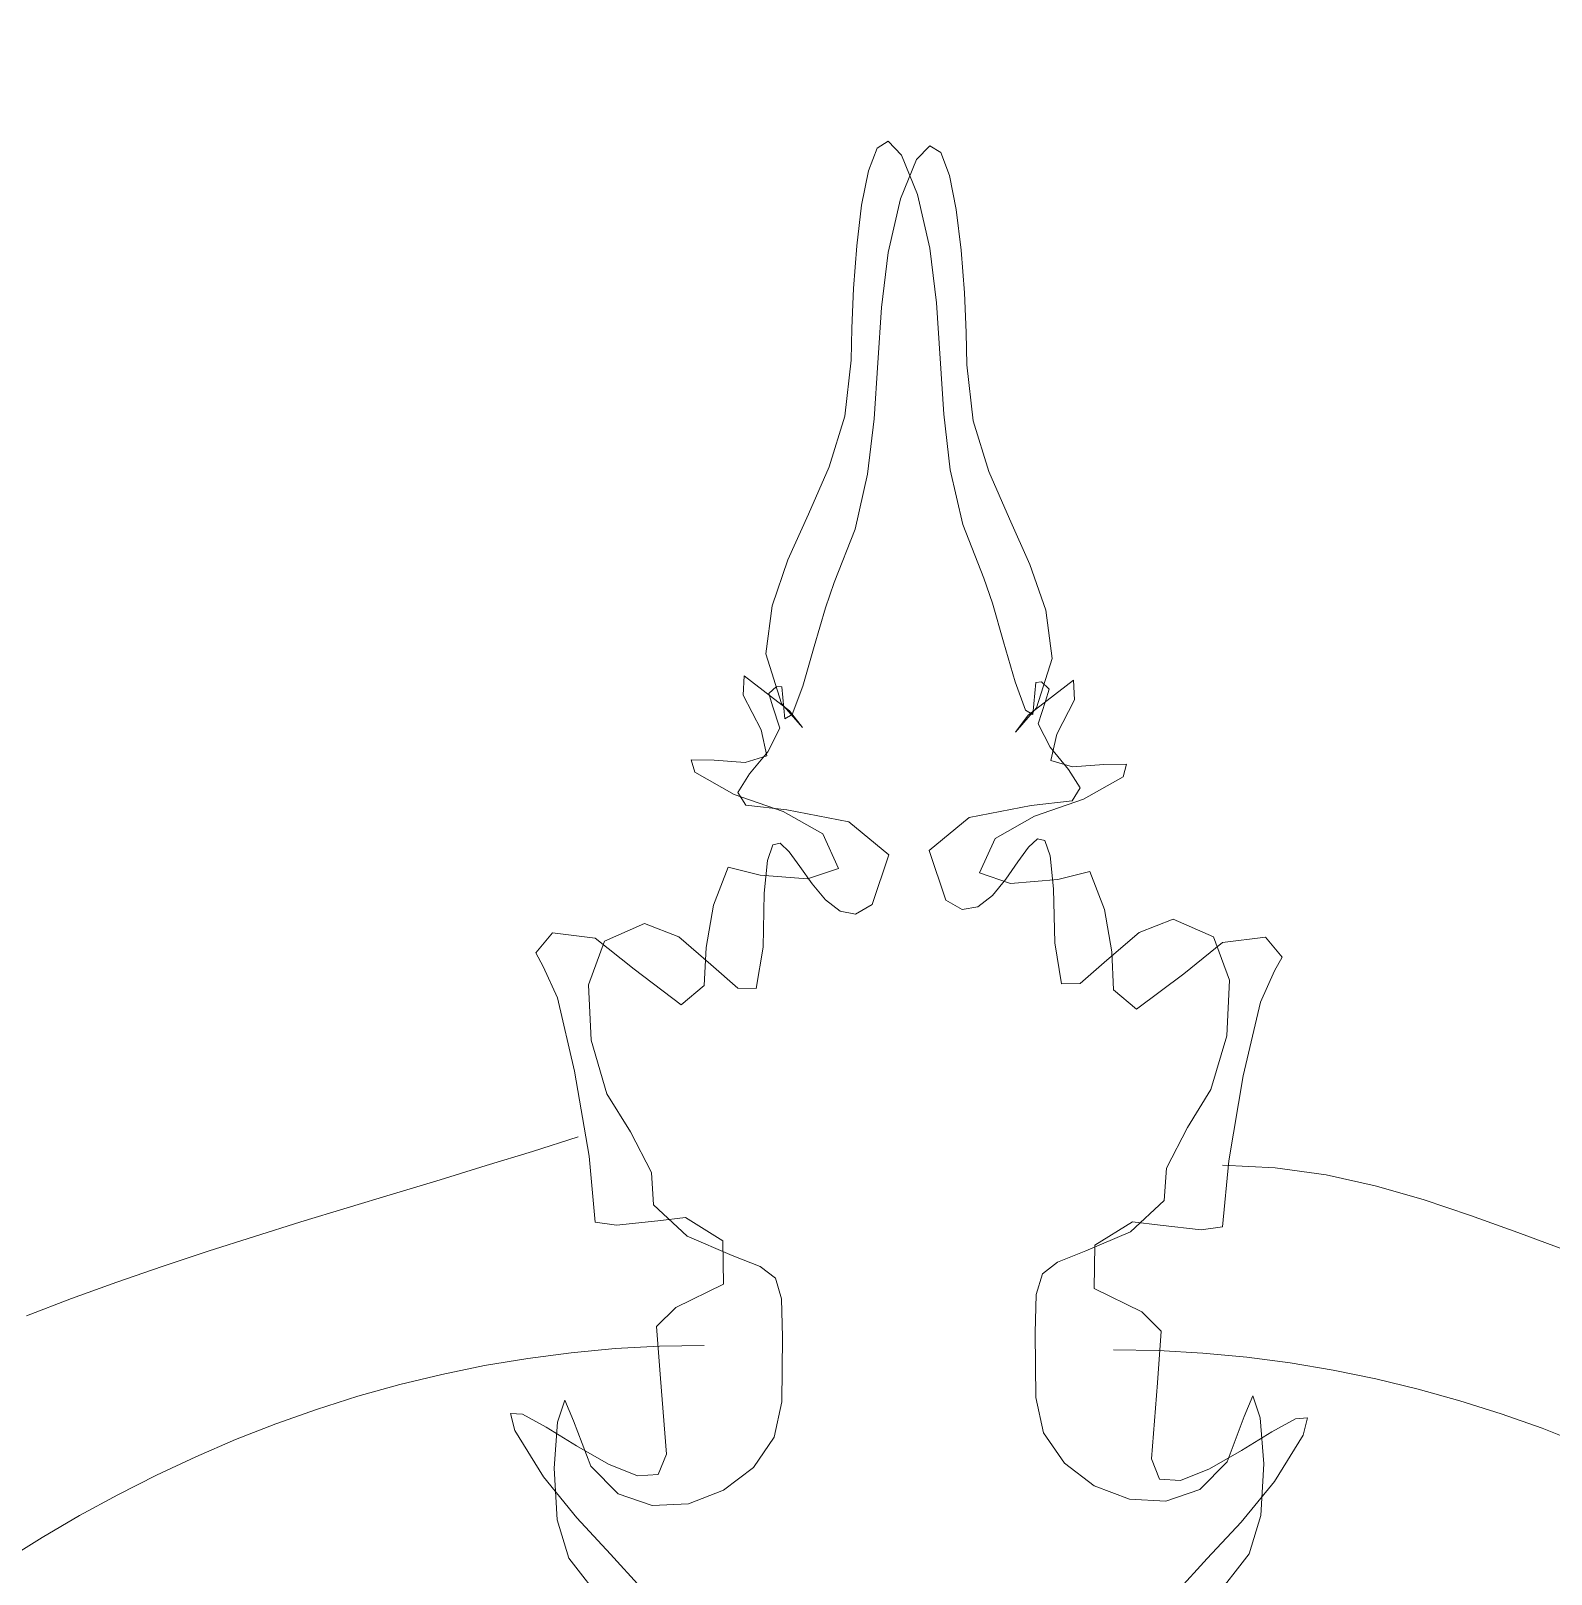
# Model space of a CAD drawing. Header units: centimetres. Extents: x -377343 to 693706, y 194584 to 813780.
# Drawn here: x 181922.4 to 181948.42, y 498855.51 to 498881.93 of the extents above; entities that cross this region are included whole.
import ezdxf

# ---------------------------------------------------------------- set-up
doc = ezdxf.new("R2010")
doc.units = ezdxf.units.CM
doc.layers.add('PIPA', color=11, linetype='Continuous')
doc.layers.add('TEXT', color=7, linetype='Continuous')

msp = doc.modelspace()

# ---------------------------------------------------------------- linework, layer by layer
at = {"layer": 'PIPA', "lineweight": 35, "extrusion": (0, 0.816497, 0.57735), "elevation": 193451.324}
msp.add_lwpolyline([(-421704.212, -325591.681), (-159560.265, -63447.734), (377343.333, -600351.331), (-158232.47, -1135927.133), (-693706.405, -600453.199), (-454216.825, -360963.619)], dxfattribs=at)
at = {"layer": 'TEXT', "color": 2, "linetype": 'Continuous', "lineweight": 13}
for p, q in [((181937.07, 498880.04), (181936.882, 498879.924)), ((181937.07, 498880.04), (181936.882, 498879.924)), ((181937.299, 498879.802), (181937.07, 498880.04)), ((181937.299, 498879.802), (181937.07, 498880.04)), ((181937.555, 498879.726), (181937.784, 498879.964)), ((181937.555, 498879.726), (181937.784, 498879.964)), ((181937.784, 498879.964), (181937.972, 498879.847)), ((181937.784, 498879.964), (181937.972, 498879.847)), ((181936.882, 498879.924), (181936.732, 498879.533)), ((181936.882, 498879.924), (181936.732, 498879.533)), ((181937.281, 498879.052), (181937.555, 498879.726)), ((181937.281, 498879.052), (181937.555, 498879.726)), ((181937.573, 498879.128), (181937.299, 498879.802)), ((181937.573, 498879.128), (181937.299, 498879.802)), ((181937.972, 498879.847), (181938.122, 498879.456)), ((181937.972, 498879.847), (181938.122, 498879.456)), ((181936.732, 498879.533), (181936.617, 498878.948)), ((181936.732, 498879.533), (181936.617, 498878.948)), ((181938.122, 498879.456), (181938.237, 498878.872)), ((181938.122, 498879.456), (181938.237, 498878.872)), ((181936.617, 498878.948), (181936.534, 498878.251)), ((181936.617, 498878.948), (181936.534, 498878.251)), ((181937.069, 498878.135), (181937.281, 498879.052)), ((181937.069, 498878.135), (181937.281, 498879.052)), ((181937.784, 498878.211), (181937.573, 498879.128)), ((181937.784, 498878.211), (181937.573, 498879.128)), ((181938.237, 498878.872), (181938.32, 498878.175)), ((181938.237, 498878.872), (181938.32, 498878.175)), ((181936.534, 498878.251), (181936.478, 498877.522)), ((181936.534, 498878.251), (181936.478, 498877.522)), ((181936.957, 498877.197), (181937.069, 498878.135)), ((181936.957, 498877.197), (181937.069, 498878.135)), ((181937.897, 498877.273), (181937.784, 498878.211)), ((181937.897, 498877.273), (181937.784, 498878.211)), ((181938.32, 498878.175), (181938.376, 498877.446)), ((181938.32, 498878.175), (181938.376, 498877.446)), ((181936.478, 498877.522), (181936.447, 498876.841)), ((181936.478, 498877.522), (181936.447, 498876.841)), ((181938.376, 498877.446), (181938.407, 498876.765)), ((181938.376, 498877.446), (181938.407, 498876.765)), ((181936.894, 498876.246), (181936.957, 498877.197)), ((181936.894, 498876.246), (181936.957, 498877.197)), ((181937.96, 498876.322), (181937.897, 498877.273)), ((181937.96, 498876.322), (181937.897, 498877.273)), ((181936.447, 498876.841), (181936.438, 498876.29)), ((181936.447, 498876.841), (181936.438, 498876.29)), ((181938.407, 498876.765), (181938.416, 498876.214)), ((181938.407, 498876.765), (181938.416, 498876.214)), ((181936.438, 498876.29), (181936.329, 498875.332)), ((181936.438, 498876.29), (181936.329, 498875.332)), ((181936.831, 498875.29), (181936.894, 498876.246)), ((181936.831, 498875.29), (181936.894, 498876.246)), ((181938.023, 498875.367), (181937.96, 498876.322)), ((181938.023, 498875.367), (181937.96, 498876.322)), ((181938.416, 498876.214), (181938.524, 498875.256)), ((181938.416, 498876.214), (181938.524, 498875.256)), ((181936.329, 498875.332), (181936.059, 498874.465)), ((181936.329, 498875.332), (181936.059, 498874.465)), ((181936.719, 498874.34), (181936.831, 498875.29)), ((181936.719, 498874.34), (181936.831, 498875.29)), ((181938.135, 498874.416), (181938.023, 498875.367)), ((181938.135, 498874.416), (181938.023, 498875.367)), ((181938.524, 498875.256), (181938.795, 498874.388)), ((181938.524, 498875.256), (181938.795, 498874.388)), ((181936.059, 498874.465), (181935.708, 498873.655)), ((181936.059, 498874.465), (181935.708, 498873.655)), ((181938.347, 498873.478), (181938.135, 498874.416)), ((181938.347, 498873.478), (181938.135, 498874.416)), ((181938.795, 498874.388), (181939.146, 498873.579)), ((181938.795, 498874.388), (181939.146, 498873.579)), ((181936.507, 498873.401), (181936.719, 498874.34)), ((181936.507, 498873.401), (181936.719, 498874.34)), ((181935.708, 498873.655), (181935.356, 498872.873)), ((181935.708, 498873.655), (181935.356, 498872.873)), ((181936.146, 498872.484), (181936.507, 498873.401)), ((181936.146, 498872.484), (181936.507, 498873.401)), ((181938.708, 498872.561), (181938.347, 498873.478)), ((181938.708, 498872.561), (181938.347, 498873.478)), ((181939.146, 498873.579), (181939.497, 498872.797)), ((181939.146, 498873.579), (181939.497, 498872.797)), ((181935.356, 498872.873), (181935.086, 498872.086)), ((181935.356, 498872.873), (181935.086, 498872.086)), ((181938.858, 498872.13), (181938.708, 498872.561)), ((181938.858, 498872.13), (181938.708, 498872.561)), ((181939.497, 498872.797), (181939.768, 498872.01)), ((181939.497, 498872.797), (181939.768, 498872.01)), ((181935.996, 498872.054), (181936.146, 498872.484)), ((181935.996, 498872.054), (181936.146, 498872.484)), ((181935.086, 498872.086), (181934.978, 498871.264)), ((181935.086, 498872.086), (181934.978, 498871.264)), ((181935.807, 498871.391), (181935.996, 498872.054)), ((181935.807, 498871.391), (181935.996, 498872.054)), ((181939.047, 498871.468), (181938.858, 498872.13)), ((181939.047, 498871.468), (181938.858, 498872.13)), ((181939.768, 498872.01), (181939.876, 498871.187)), ((181939.768, 498872.01), (181939.876, 498871.187)), ((181934.978, 498871.264), (181935.245, 498870.417)), ((181934.978, 498871.264), (181935.245, 498870.417)), ((181935.609, 498870.711), (181935.807, 498871.391)), ((181935.609, 498870.711), (181935.807, 498871.391)), ((181939.245, 498870.787), (181939.047, 498871.468)), ((181939.245, 498870.787), (181939.047, 498871.468)), ((181939.876, 498871.187), (181939.608, 498870.34)), ((181939.876, 498871.187), (181939.608, 498870.34)), ((181934.609, 498870.891), (181934.591, 498870.555)), ((181934.609, 498870.891), (181934.591, 498870.555)), ((181935.384, 498870.291), (181934.609, 498870.891)), ((181935.384, 498870.291), (181934.609, 498870.891)), ((181935.026, 498870.587), (181935.158, 498870.707)), ((181935.026, 498870.587), (181935.158, 498870.707)), ((181935.158, 498870.707), (181935.254, 498870.701)), ((181935.158, 498870.707), (181935.254, 498870.701)), ((181935.254, 498870.701), (181935.303, 498870.152)), ((181935.254, 498870.701), (181935.303, 498870.152)), ((181935.431, 498870.226), (181935.609, 498870.711)), ((181935.431, 498870.226), (181935.609, 498870.711)), ((181939.422, 498870.303), (181939.245, 498870.787)), ((181939.422, 498870.303), (181939.245, 498870.787)), ((181939.47, 498870.214), (181940.245, 498870.815)), ((181939.47, 498870.214), (181940.245, 498870.815)), ((181939.599, 498870.777), (181939.55, 498870.228)), ((181939.599, 498870.777), (181939.55, 498870.228)), ((181939.696, 498870.783), (181939.599, 498870.777)), ((181939.696, 498870.783), (181939.599, 498870.777)), ((181939.828, 498870.663), (181939.696, 498870.783)), ((181939.828, 498870.663), (181939.696, 498870.783)), ((181940.245, 498870.815), (181940.263, 498870.479)), ((181940.245, 498870.815), (181940.263, 498870.479)), ((181934.591, 498870.555), (181934.897, 498869.966)), ((181934.591, 498870.555), (181934.897, 498869.966)), ((181935.092, 498870.376), (181935.026, 498870.587)), ((181935.092, 498870.376), (181935.026, 498870.587)), ((181939.637, 498870.067), (181939.762, 498870.453)), ((181939.637, 498870.067), (181939.762, 498870.453)), ((181939.762, 498870.453), (181939.828, 498870.663)), ((181939.762, 498870.453), (181939.828, 498870.663)), ((181940.263, 498870.479), (181939.957, 498869.89)), ((181940.263, 498870.479), (181939.957, 498869.89)), ((181935.217, 498869.991), (181935.092, 498870.376)), ((181935.217, 498869.991), (181935.092, 498870.376)), ((181935.245, 498870.417), (181935.603, 498870.002)), ((181935.245, 498870.417), (181935.603, 498870.002)), ((181935.303, 498870.152), (181935.431, 498870.226)), ((181935.303, 498870.152), (181935.431, 498870.226)), ((181935.603, 498870.002), (181935.384, 498870.291)), ((181935.603, 498870.002), (181935.384, 498870.291)), ((181939.608, 498870.34), (181939.251, 498869.926)), ((181939.608, 498870.34), (181939.251, 498869.926)), ((181939.251, 498869.926), (181939.47, 498870.214)), ((181939.251, 498869.926), (181939.47, 498870.214)), ((181939.55, 498870.228), (181939.422, 498870.303)), ((181939.55, 498870.228), (181939.422, 498870.303)), ((181934.897, 498869.966), (181934.997, 498869.517)), ((181934.897, 498869.966), (181934.997, 498869.517)), ((181935.011, 498869.59), (181935.217, 498869.991)), ((181935.011, 498869.59), (181935.217, 498869.991)), ((181939.843, 498869.666), (181939.637, 498870.067)), ((181939.843, 498869.666), (181939.637, 498870.067)), ((181940.157, 498869.287), (181939.843, 498869.666)), ((181940.157, 498869.287), (181939.843, 498869.666)), ((181939.957, 498869.89), (181939.857, 498869.441)), ((181939.957, 498869.89), (181939.857, 498869.441)), ((181934.091, 498869.447), (181933.701, 498869.453)), ((181933.701, 498869.453), (181933.762, 498869.237)), ((181934.091, 498869.447), (181933.701, 498869.453)), ((181933.701, 498869.453), (181933.762, 498869.237)), ((181934.626, 498869.406), (181934.091, 498869.447)), ((181934.626, 498869.406), (181934.091, 498869.447)), ((181934.997, 498869.517), (181934.626, 498869.406)), ((181934.997, 498869.517), (181934.626, 498869.406)), ((181934.697, 498869.211), (181935.011, 498869.59)), ((181934.697, 498869.211), (181935.011, 498869.59)), ((181939.857, 498869.441), (181940.228, 498869.33)), ((181939.857, 498869.441), (181940.228, 498869.33)), ((181940.228, 498869.33), (181940.762, 498869.37)), ((181940.228, 498869.33), (181940.762, 498869.37)), ((181940.762, 498869.37), (181941.153, 498869.376)), ((181940.762, 498869.37), (181941.153, 498869.376)), ((181941.153, 498869.376), (181941.092, 498869.16)), ((181941.153, 498869.376), (181941.092, 498869.16)), ((181933.762, 498869.237), (181934.438, 498868.855)), ((181933.762, 498869.237), (181934.438, 498868.855)), ((181934.498, 498868.893), (181934.697, 498869.211)), ((181934.498, 498868.893), (181934.697, 498869.211)), ((181940.356, 498868.969), (181940.157, 498869.287)), ((181940.356, 498868.969), (181940.157, 498869.287)), ((181941.092, 498869.16), (181940.416, 498868.779)), ((181941.092, 498869.16), (181940.416, 498868.779)), ((181934.438, 498868.855), (181935.275, 498868.564)), ((181934.438, 498868.855), (181935.275, 498868.564)), ((181934.636, 498868.674), (181934.498, 498868.893)), ((181934.636, 498868.674), (181934.498, 498868.893)), ((181940.218, 498868.751), (181940.356, 498868.969)), ((181940.218, 498868.751), (181940.356, 498868.969)), ((181935.335, 498868.593), (181934.636, 498868.674)), ((181935.335, 498868.593), (181934.636, 498868.674)), ((181936.398, 498868.389), (181935.335, 498868.593)), ((181936.398, 498868.389), (181935.335, 498868.593)), ((181938.455, 498868.465), (181939.518, 498868.669)), ((181938.455, 498868.465), (181939.518, 498868.669)), ((181939.518, 498868.669), (181940.218, 498868.751)), ((181939.518, 498868.669), (181940.218, 498868.751)), ((181940.416, 498868.779), (181939.578, 498868.488)), ((181940.416, 498868.779), (181939.578, 498868.488)), ((181935.275, 498868.564), (181935.951, 498868.183)), ((181935.275, 498868.564), (181935.951, 498868.183)), ((181937.083, 498867.824), (181936.398, 498868.389)), ((181937.083, 498867.824), (181936.398, 498868.389)), ((181937.771, 498867.9), (181938.455, 498868.465)), ((181937.771, 498867.9), (181938.455, 498868.465)), ((181939.578, 498868.488), (181938.903, 498868.106)), ((181939.578, 498868.488), (181938.903, 498868.106)), ((181935.951, 498868.183), (181936.222, 498867.592)), ((181935.951, 498868.183), (181936.222, 498867.592)), ((181938.903, 498868.106), (181938.632, 498867.516)), ((181938.903, 498868.106), (181938.632, 498867.516)), ((181939.629, 498868.098), (181939.475, 498867.954)), ((181939.629, 498868.098), (181939.475, 498867.954)), ((181939.754, 498868.069), (181939.629, 498868.098)), ((181939.754, 498868.069), (181939.629, 498868.098)), ((181939.847, 498867.806), (181939.754, 498868.069)), ((181939.847, 498867.806), (181939.754, 498868.069)), ((181935.007, 498867.729), (181935.099, 498867.993)), ((181935.007, 498867.729), (181935.099, 498867.993)), ((181935.099, 498867.993), (181935.224, 498868.021)), ((181935.099, 498867.993), (181935.224, 498868.021)), ((181935.224, 498868.021), (181935.379, 498867.878)), ((181935.224, 498868.021), (181935.379, 498867.878)), ((181935.379, 498867.878), (181935.562, 498867.626)), ((181935.379, 498867.878), (181935.562, 498867.626)), ((181936.795, 498866.971), (181937.083, 498867.824)), ((181936.795, 498866.971), (181937.083, 498867.824)), ((181938.059, 498867.048), (181937.771, 498867.9)), ((181938.059, 498867.048), (181937.771, 498867.9)), ((181939.475, 498867.954), (181939.292, 498867.703)), ((181939.475, 498867.954), (181939.292, 498867.703)), ((181939.904, 498867.243), (181939.847, 498867.806)), ((181939.904, 498867.243), (181939.847, 498867.806)), ((181934.33, 498867.615), (181934.08, 498866.964)), ((181934.33, 498867.615), (181934.08, 498866.964)), ((181934.879, 498867.476), (181934.33, 498867.615)), ((181934.879, 498867.476), (181934.33, 498867.615)), ((181934.95, 498867.167), (181935.007, 498867.729)), ((181934.95, 498867.167), (181935.007, 498867.729)), ((181935.562, 498867.626), (181935.769, 498867.33)), ((181935.562, 498867.626), (181935.769, 498867.33)), ((181936.222, 498867.592), (181935.688, 498867.412)), ((181936.222, 498867.592), (181935.688, 498867.412)), ((181939.292, 498867.703), (181939.085, 498867.407)), ((181939.292, 498867.703), (181939.085, 498867.407)), ((181939.974, 498867.399), (181940.524, 498867.539)), ((181939.974, 498867.399), (181940.524, 498867.539)), ((181940.524, 498867.539), (181940.773, 498866.887)), ((181940.524, 498867.539), (181940.773, 498866.887)), ((181935.688, 498867.412), (181934.879, 498867.476)), ((181935.688, 498867.412), (181934.879, 498867.476)), ((181935.769, 498867.33), (181935.998, 498867.053)), ((181935.769, 498867.33), (181935.998, 498867.053)), ((181938.632, 498867.516), (181939.166, 498867.336)), ((181938.632, 498867.516), (181939.166, 498867.336)), ((181939.085, 498867.407), (181938.856, 498867.129)), ((181939.085, 498867.407), (181938.856, 498867.129)), ((181939.166, 498867.336), (181939.974, 498867.399)), ((181939.166, 498867.336), (181939.974, 498867.399)), ((181934.93, 498866.242), (181934.95, 498867.167)), ((181934.93, 498866.242), (181934.95, 498867.167)), ((181935.998, 498867.053), (181936.247, 498866.858)), ((181935.998, 498867.053), (181936.247, 498866.858)), ((181938.34, 498866.886), (181938.059, 498867.048)), ((181938.34, 498866.886), (181938.059, 498867.048)), ((181938.856, 498867.129), (181938.606, 498866.935)), ((181938.856, 498867.129), (181938.606, 498866.935)), ((181939.924, 498866.318), (181939.904, 498867.243)), ((181939.924, 498866.318), (181939.904, 498867.243)), ((181934.08, 498866.964), (181933.957, 498866.24)), ((181934.08, 498866.964), (181933.957, 498866.24)), ((181936.247, 498866.858), (181936.514, 498866.81)), ((181936.247, 498866.858), (181936.514, 498866.81)), ((181936.514, 498866.81), (181936.795, 498866.971)), ((181936.514, 498866.81), (181936.795, 498866.971)), ((181938.606, 498866.935), (181938.34, 498866.886)), ((181938.606, 498866.935), (181938.34, 498866.886)), ((181940.773, 498866.887), (181940.897, 498866.164)), ((181940.773, 498866.887), (181940.897, 498866.164)), ((181931.324, 498866.489), (181931.038, 498866.147)), ((181931.324, 498866.489), (181931.038, 498866.147)), ((181932.059, 498866.399), (181931.324, 498866.489)), ((181932.059, 498866.399), (181931.324, 498866.489)), ((181932.216, 498866.346), (181932.903, 498866.647)), ((181932.216, 498866.346), (181932.903, 498866.647)), ((181932.903, 498866.647), (181933.487, 498866.418)), ((181932.903, 498866.647), (181933.487, 498866.418)), ((181941.366, 498866.494), (181940.817, 498866.02)), ((181941.366, 498866.494), (181940.817, 498866.02)), ((181941.951, 498866.723), (181941.366, 498866.494)), ((181941.951, 498866.723), (181941.366, 498866.494)), ((181942.638, 498866.422), (181941.951, 498866.723)), ((181942.638, 498866.422), (181941.951, 498866.723)), ((181931.942, 498865.601), (181932.216, 498866.346)), ((181931.942, 498865.601), (181932.216, 498866.346)), ((181932.723, 498865.864), (181932.059, 498866.399)), ((181932.723, 498865.864), (181932.059, 498866.399)), ((181933.487, 498866.418), (181934.037, 498865.944)), ((181933.487, 498866.418), (181934.037, 498865.944)), ((181933.957, 498866.24), (181933.924, 498865.588)), ((181933.957, 498866.24), (181933.924, 498865.588)), ((181934.813, 498865.537), (181934.93, 498866.242)), ((181934.813, 498865.537), (181934.93, 498866.242)), ((181940.041, 498865.613), (181939.924, 498866.318)), ((181940.041, 498865.613), (181939.924, 498866.318)), ((181942.131, 498865.788), (181942.794, 498866.323)), ((181942.131, 498865.788), (181942.794, 498866.323)), ((181942.912, 498865.678), (181942.638, 498866.422)), ((181942.912, 498865.678), (181942.638, 498866.422)), ((181942.794, 498866.323), (181943.53, 498866.413)), ((181942.794, 498866.323), (181943.53, 498866.413)), ((181943.53, 498866.413), (181943.815, 498866.07)), ((181943.53, 498866.413), (181943.815, 498866.07)), ((181931.038, 498866.147), (181931.168, 498865.913)), ((181931.038, 498866.147), (181931.168, 498865.913)), ((181934.037, 498865.944), (181934.497, 498865.544)), ((181934.037, 498865.944), (181934.497, 498865.544)), ((181940.817, 498866.02), (181940.357, 498865.62)), ((181940.817, 498866.02), (181940.357, 498865.62)), ((181940.897, 498866.164), (181940.93, 498865.512)), ((181940.897, 498866.164), (181940.93, 498865.512)), ((181943.815, 498866.07), (181943.686, 498865.836)), ((181943.815, 498866.07), (181943.686, 498865.836)), ((181931.168, 498865.913), (181931.41, 498865.377)), ((181931.168, 498865.913), (181931.41, 498865.377)), ((181933.531, 498865.258), (181932.723, 498865.864)), ((181933.531, 498865.258), (181932.723, 498865.864)), ((181941.323, 498865.182), (181942.131, 498865.788)), ((181941.323, 498865.182), (181942.131, 498865.788)), ((181942.867, 498864.727), (181942.912, 498865.678)), ((181942.867, 498864.727), (181942.912, 498865.678)), ((181943.686, 498865.836), (181943.444, 498865.3)), ((181943.686, 498865.836), (181943.444, 498865.3)), ((181931.987, 498864.651), (181931.942, 498865.601)), ((181931.987, 498864.651), (181931.942, 498865.601)), ((181933.924, 498865.588), (181933.531, 498865.258)), ((181933.924, 498865.588), (181933.531, 498865.258)), ((181934.497, 498865.544), (181934.813, 498865.537)), ((181934.497, 498865.544), (181934.813, 498865.537)), ((181940.357, 498865.62), (181940.041, 498865.613)), ((181940.357, 498865.62), (181940.041, 498865.613)), ((181940.93, 498865.512), (181941.323, 498865.182)), ((181940.93, 498865.512), (181941.323, 498865.182)), ((181931.41, 498865.377), (181931.705, 498864.119)), ((181931.41, 498865.377), (181931.705, 498864.119)), ((181943.444, 498865.3), (181943.149, 498864.042)), ((181943.444, 498865.3), (181943.149, 498864.042)), ((181932.257, 498863.731), (181931.987, 498864.651)), ((181932.257, 498863.731), (181931.987, 498864.651)), ((181942.597, 498863.807), (181942.867, 498864.727)), ((181942.597, 498863.807), (181942.867, 498864.727)), ((181931.705, 498864.119), (181931.954, 498862.663)), ((181931.705, 498864.119), (181931.954, 498862.663)), ((181943.149, 498864.042), (181942.9, 498862.587)), ((181943.149, 498864.042), (181942.9, 498862.587)), ((181932.66, 498863.08), (181932.257, 498863.731)), ((181932.66, 498863.08), (181932.257, 498863.731)), ((181942.194, 498863.156), (181942.597, 498863.807)), ((181942.194, 498863.156), (181942.597, 498863.807)), ((181933.02, 498862.383), (181932.66, 498863.08)), ((181933.02, 498862.383), (181932.66, 498863.08)), ((181941.834, 498862.459), (181942.194, 498863.156)), ((181941.834, 498862.459), (181942.194, 498863.156)), ((181931.768, 498862.999), (181930.983, 498862.748)), ((181930.193, 498862.503), (181929.401, 498862.262)), ((181930.983, 498862.748), (181930.193, 498862.503)), ((181931.954, 498862.663), (181932.059, 498861.534)), ((181931.954, 498862.663), (181932.059, 498861.534)), ((181942.9, 498862.587), (181942.794, 498861.458)), ((181942.9, 498862.587), (181942.794, 498861.458)), ((181943.698, 498862.468), (181942.794, 498862.512)), ((181929.401, 498862.262), (181928.606, 498862.022)), ((181933.056, 498861.83), (181933.02, 498862.383)), ((181933.056, 498861.83), (181933.02, 498862.383)), ((181941.798, 498861.907), (181941.834, 498862.459)), ((181941.798, 498861.907), (181941.834, 498862.459)), ((181944.566, 498862.346), (181943.698, 498862.468)), ((181945.407, 498862.16), (181944.566, 498862.346)), ((181928.606, 498862.022), (181927.811, 498861.781)), ((181946.229, 498861.923), (181945.407, 498862.16)), ((181927.811, 498861.781), (181927.016, 498861.539)), ((181933.633, 498861.296), (181933.056, 498861.83)), ((181933.633, 498861.296), (181933.056, 498861.83)), ((181941.221, 498861.372), (181941.798, 498861.907)), ((181941.221, 498861.372), (181941.798, 498861.907)), ((181947.041, 498861.651), (181946.229, 498861.923)), ((181927.016, 498861.539), (181926.223, 498861.292)), ((181932.059, 498861.534), (181932.423, 498861.483)), ((181932.059, 498861.534), (181932.423, 498861.483)), ((181932.423, 498861.483), (181933.128, 498861.558)), ((181932.423, 498861.483), (181933.128, 498861.558)), ((181933.128, 498861.558), (181933.6, 498861.615)), ((181933.128, 498861.558), (181933.6, 498861.615)), ((181933.6, 498861.615), (181934.242, 498861.216)), ((181933.6, 498861.615), (181934.242, 498861.216)), ((181941.254, 498861.539), (181940.611, 498861.14)), ((181941.254, 498861.539), (181940.611, 498861.14)), ((181941.725, 498861.482), (181941.254, 498861.539)), ((181941.725, 498861.482), (181941.254, 498861.539)), ((181942.431, 498861.407), (181941.725, 498861.482)), ((181942.431, 498861.407), (181941.725, 498861.482)), ((181942.794, 498861.458), (181942.431, 498861.407)), ((181942.794, 498861.458), (181942.431, 498861.407)), ((181947.85, 498861.356), (181947.041, 498861.651)), ((181926.223, 498861.292), (181925.433, 498861.04)), ((181934.4, 498860.967), (181933.633, 498861.296)), ((181934.4, 498860.967), (181933.633, 498861.296)), ((181934.242, 498861.216), (181934.254, 498860.474)), ((181934.242, 498861.216), (181934.254, 498860.474)), ((181940.453, 498861.044), (181941.221, 498861.372)), ((181940.453, 498861.044), (181941.221, 498861.372)), ((181948.664, 498861.054), (181947.85, 498861.356)), ((181925.433, 498861.04), (181924.647, 498860.779)), ((181934.882, 498860.776), (181934.4, 498860.967)), ((181934.882, 498860.776), (181934.4, 498860.967)), ((181939.972, 498860.853), (181940.453, 498861.044)), ((181939.972, 498860.853), (181940.453, 498861.044)), ((181940.611, 498861.14), (181940.599, 498860.398)), ((181940.611, 498861.14), (181940.599, 498860.398)), ((181924.647, 498860.779), (181923.866, 498860.508)), ((181935.143, 498860.576), (181934.882, 498860.776)), ((181935.143, 498860.576), (181934.882, 498860.776)), ((181939.605, 498860.297), (181939.711, 498860.653)), ((181939.605, 498860.297), (181939.711, 498860.653)), ((181939.711, 498860.653), (181939.972, 498860.853)), ((181939.711, 498860.653), (181939.972, 498860.853)), ((181923.866, 498860.508), (181923.092, 498860.226)), ((181934.254, 498860.474), (181933.438, 498860.075)), ((181934.254, 498860.474), (181933.438, 498860.075)), ((181935.248, 498860.221), (181935.143, 498860.576)), ((181935.248, 498860.221), (181935.143, 498860.576)), ((181940.599, 498860.398), (181941.416, 498859.999)), ((181940.599, 498860.398), (181941.416, 498859.999)), ((181923.092, 498860.226), (181922.325, 498859.93)), ((181935.264, 498859.564), (181935.248, 498860.221)), ((181935.264, 498859.564), (181935.248, 498860.221)), ((181939.59, 498859.64), (181939.605, 498860.297)), ((181939.59, 498859.64), (181939.605, 498860.297)), ((181933.438, 498860.075), (181933.107, 498859.748)), ((181933.438, 498860.075), (181933.107, 498859.748)), ((181941.416, 498859.999), (181941.746, 498859.671)), ((181941.416, 498859.999), (181941.746, 498859.671)), ((181933.107, 498859.748), (181933.173, 498858.862)), ((181933.107, 498859.748), (181933.173, 498858.862)), ((181939.599, 498858.535), (181939.59, 498859.64)), ((181939.599, 498858.535), (181939.59, 498859.64)), ((181941.746, 498859.671), (181941.68, 498858.786)), ((181941.746, 498859.671), (181941.68, 498858.786)), ((181931.646, 498859.299), (181932.399, 498859.37)), ((181931.646, 498859.299), (181932.399, 498859.37)), ((181932.399, 498859.37), (181933.158, 498859.412)), ((181932.399, 498859.37), (181933.158, 498859.412)), ((181933.158, 498859.412), (181933.924, 498859.426)), ((181933.158, 498859.412), (181933.924, 498859.426)), ((181935.254, 498858.458), (181935.264, 498859.564)), ((181935.254, 498858.458), (181935.264, 498859.564)), ((181941.696, 498859.336), (181940.93, 498859.35)), ((181941.696, 498859.336), (181940.93, 498859.35)), ((181942.455, 498859.293), (181941.696, 498859.336)), ((181942.455, 498859.293), (181941.696, 498859.336)), ((181929.433, 498858.929), (181930.163, 498859.079)), ((181929.433, 498858.929), (181930.163, 498859.079)), ((181930.163, 498859.079), (181930.901, 498859.202)), ((181930.163, 498859.079), (181930.901, 498859.202)), ((181930.901, 498859.202), (181931.646, 498859.299)), ((181930.901, 498859.202), (181931.646, 498859.299)), ((181943.208, 498859.223), (181942.455, 498859.293)), ((181943.208, 498859.223), (181942.455, 498859.293)), ((181943.953, 498859.126), (181943.208, 498859.223)), ((181943.953, 498859.126), (181943.208, 498859.223)), ((181944.691, 498859.002), (181943.953, 498859.126)), ((181944.691, 498859.002), (181943.953, 498859.126)), ((181928.71, 498858.754), (181929.433, 498858.929)), ((181928.71, 498858.754), (181929.433, 498858.929)), ((181933.173, 498858.862), (181933.276, 498857.562)), ((181933.173, 498858.862), (181933.276, 498857.562)), ((181945.421, 498858.853), (181944.691, 498859.002)), ((181945.421, 498858.853), (181944.691, 498859.002)), ((181946.144, 498858.678), (181945.421, 498858.853)), ((181946.144, 498858.678), (181945.421, 498858.853)), ((181927.289, 498858.331), (181927.996, 498858.554)), ((181927.289, 498858.331), (181927.996, 498858.554)), ((181927.996, 498858.554), (181928.71, 498858.754)), ((181927.996, 498858.554), (181928.71, 498858.754)), ((181941.68, 498858.786), (181941.578, 498857.485)), ((181941.68, 498858.786), (181941.578, 498857.485)), ((181943.315, 498858.565), (181943.167, 498858.21)), ((181943.315, 498858.565), (181943.167, 498858.21)), ((181943.441, 498858.188), (181943.315, 498858.565)), ((181943.441, 498858.188), (181943.315, 498858.565)), ((181946.858, 498858.478), (181946.144, 498858.678)), ((181946.858, 498858.478), (181946.144, 498858.678)), ((181926.591, 498858.083), (181927.289, 498858.331)), ((181926.591, 498858.083), (181927.289, 498858.331)), ((181931.413, 498858.112), (181931.538, 498858.489)), ((181931.413, 498858.112), (181931.538, 498858.489)), ((181931.538, 498858.489), (181931.687, 498858.134)), ((181931.538, 498858.489), (181931.687, 498858.134)), ((181935.121, 498857.852), (181935.254, 498858.458)), ((181935.121, 498857.852), (181935.254, 498858.458)), ((181939.733, 498857.929), (181939.599, 498858.535)), ((181939.733, 498857.929), (181939.599, 498858.535)), ((181947.565, 498858.254), (181946.858, 498858.478)), ((181947.565, 498858.254), (181946.858, 498858.478)), ((181925.901, 498857.813), (181926.591, 498858.083)), ((181925.901, 498857.813), (181926.591, 498858.083)), ((181930.813, 498858.246), (181930.606, 498858.262)), ((181930.606, 498858.262), (181930.681, 498857.967)), ((181930.813, 498858.246), (181930.606, 498858.262)), ((181930.606, 498858.262), (181930.681, 498857.967)), ((181931.217, 498858.024), (181930.813, 498858.246)), ((181931.217, 498858.024), (181930.813, 498858.246)), ((181931.735, 498857.704), (181931.217, 498858.024)), ((181931.735, 498857.704), (181931.217, 498858.024)), ((181931.354, 498857.323), (181931.413, 498858.112)), ((181931.354, 498857.323), (181931.413, 498858.112)), ((181931.687, 498858.134), (181931.98, 498857.356)), ((181931.687, 498858.134), (181931.98, 498857.356)), ((181943.167, 498858.21), (181942.874, 498857.433)), ((181943.167, 498858.21), (181942.874, 498857.433)), ((181943.5, 498857.399), (181943.441, 498858.188)), ((181943.5, 498857.399), (181943.441, 498858.188)), ((181943.637, 498857.948), (181944.041, 498858.169)), ((181943.637, 498857.948), (181944.041, 498858.169)), ((181944.041, 498858.169), (181944.247, 498858.186)), ((181944.041, 498858.169), (181944.247, 498858.186)), ((181944.247, 498858.186), (181944.173, 498857.891)), ((181944.247, 498858.186), (181944.173, 498857.891)), ((181948.263, 498858.007), (181947.565, 498858.254)), ((181948.263, 498858.007), (181947.565, 498858.254)), ((181925.221, 498857.52), (181925.901, 498857.813)), ((181925.221, 498857.52), (181925.901, 498857.813)), ((181930.681, 498857.967), (181931.171, 498857.173)), ((181930.681, 498857.967), (181931.171, 498857.173)), ((181934.765, 498857.336), (181935.121, 498857.852)), ((181934.765, 498857.336), (181935.121, 498857.852)), ((181940.088, 498857.412), (181939.733, 498857.929)), ((181940.088, 498857.412), (181939.733, 498857.929)), ((181943.119, 498857.627), (181943.637, 498857.948)), ((181943.119, 498857.627), (181943.637, 498857.948)), ((181944.173, 498857.891), (181943.683, 498857.096)), ((181944.173, 498857.891), (181943.683, 498857.096)), ((181948.952, 498857.736), (181948.263, 498858.007)), ((181948.952, 498857.736), (181948.263, 498858.007)), ((181924.549, 498857.205), (181925.221, 498857.52)), ((181924.549, 498857.205), (181925.221, 498857.52)), ((181932.284, 498857.391), (181931.735, 498857.704)), ((181932.284, 498857.391), (181931.735, 498857.704)), ((181933.276, 498857.562), (181933.137, 498857.213)), ((181933.276, 498857.562), (181933.137, 498857.213)), ((181941.578, 498857.485), (181941.716, 498857.137)), ((181941.578, 498857.485), (181941.716, 498857.137)), ((181942.57, 498857.314), (181943.119, 498857.627)), ((181942.57, 498857.314), (181943.119, 498857.627)), ((181931.404, 498856.44), (181931.354, 498857.323)), ((181931.404, 498856.44), (181931.354, 498857.323)), ((181931.98, 498857.356), (181932.45, 498856.885)), ((181931.98, 498857.356), (181932.45, 498856.885)), ((181932.779, 498857.192), (181932.284, 498857.391)), ((181932.779, 498857.192), (181932.284, 498857.391)), ((181934.254, 498856.945), (181934.765, 498857.336)), ((181934.254, 498856.945), (181934.765, 498857.336)), ((181940.6, 498857.021), (181940.088, 498857.412)), ((181940.6, 498857.021), (181940.088, 498857.412)), ((181942.075, 498857.115), (181942.57, 498857.314)), ((181942.075, 498857.115), (181942.57, 498857.314)), ((181942.874, 498857.433), (181942.404, 498856.961)), ((181942.874, 498857.433), (181942.404, 498856.961)), ((181943.45, 498856.516), (181943.5, 498857.399)), ((181943.45, 498856.516), (181943.5, 498857.399)), ((181923.886, 498856.869), (181924.549, 498857.205)), ((181923.886, 498856.869), (181924.549, 498857.205)), ((181931.171, 498857.173), (181931.741, 498856.476)), ((181931.171, 498857.173), (181931.741, 498856.476)), ((181933.137, 498857.213), (181932.779, 498857.192)), ((181933.137, 498857.213), (181932.779, 498857.192)), ((181941.201, 498856.791), (181940.6, 498857.021)), ((181941.201, 498856.791), (181940.6, 498857.021)), ((181941.716, 498857.137), (181942.075, 498857.115)), ((181941.716, 498857.137), (181942.075, 498857.115)), ((181942.404, 498856.961), (181941.824, 498856.759)), ((181942.404, 498856.961), (181941.824, 498856.759)), ((181943.683, 498857.096), (181943.112, 498856.4)), ((181943.683, 498857.096), (181943.112, 498856.4)), ((181923.232, 498856.512), (181923.886, 498856.869)), ((181923.232, 498856.512), (181923.886, 498856.869)), ((181932.45, 498856.885), (181933.029, 498856.683)), ((181932.45, 498856.885), (181933.029, 498856.683)), ((181933.029, 498856.683), (181933.653, 498856.715)), ((181933.029, 498856.683), (181933.653, 498856.715)), ((181933.653, 498856.715), (181934.254, 498856.945)), ((181933.653, 498856.715), (181934.254, 498856.945)), ((181941.824, 498856.759), (181941.201, 498856.791)), ((181941.824, 498856.759), (181941.201, 498856.791)), ((181922.588, 498856.135), (181923.232, 498856.512)), ((181922.588, 498856.135), (181923.232, 498856.512)), ((181931.606, 498855.783), (181931.404, 498856.44)), ((181931.606, 498855.783), (181931.404, 498856.44)), ((181931.741, 498856.476), (181932.321, 498855.854)), ((181931.741, 498856.476), (181932.321, 498855.854)), ((181943.248, 498855.859), (181943.45, 498856.516)), ((181943.248, 498855.859), (181943.45, 498856.516)), ((181943.112, 498856.4), (181942.532, 498855.777)), ((181943.112, 498856.4), (181942.532, 498855.777)), ((181921.954, 498855.739), (181922.588, 498856.135)), ((181921.954, 498855.739), (181922.588, 498856.135)), ((181932.225, 498854.982), (181931.606, 498855.783)), ((181932.225, 498854.982), (181931.606, 498855.783)), ((181932.321, 498855.854), (181932.84, 498855.281)), ((181932.321, 498855.854), (181932.84, 498855.281)), ((181942.532, 498855.777), (181942.014, 498855.205)), ((181942.532, 498855.777), (181942.014, 498855.205)), ((181942.628, 498855.058), (181943.248, 498855.859)), ((181942.628, 498855.058), (181943.248, 498855.859))]:
    msp.add_line(p, q, dxfattribs=at)

doc.saveas('drawing.dxf')
